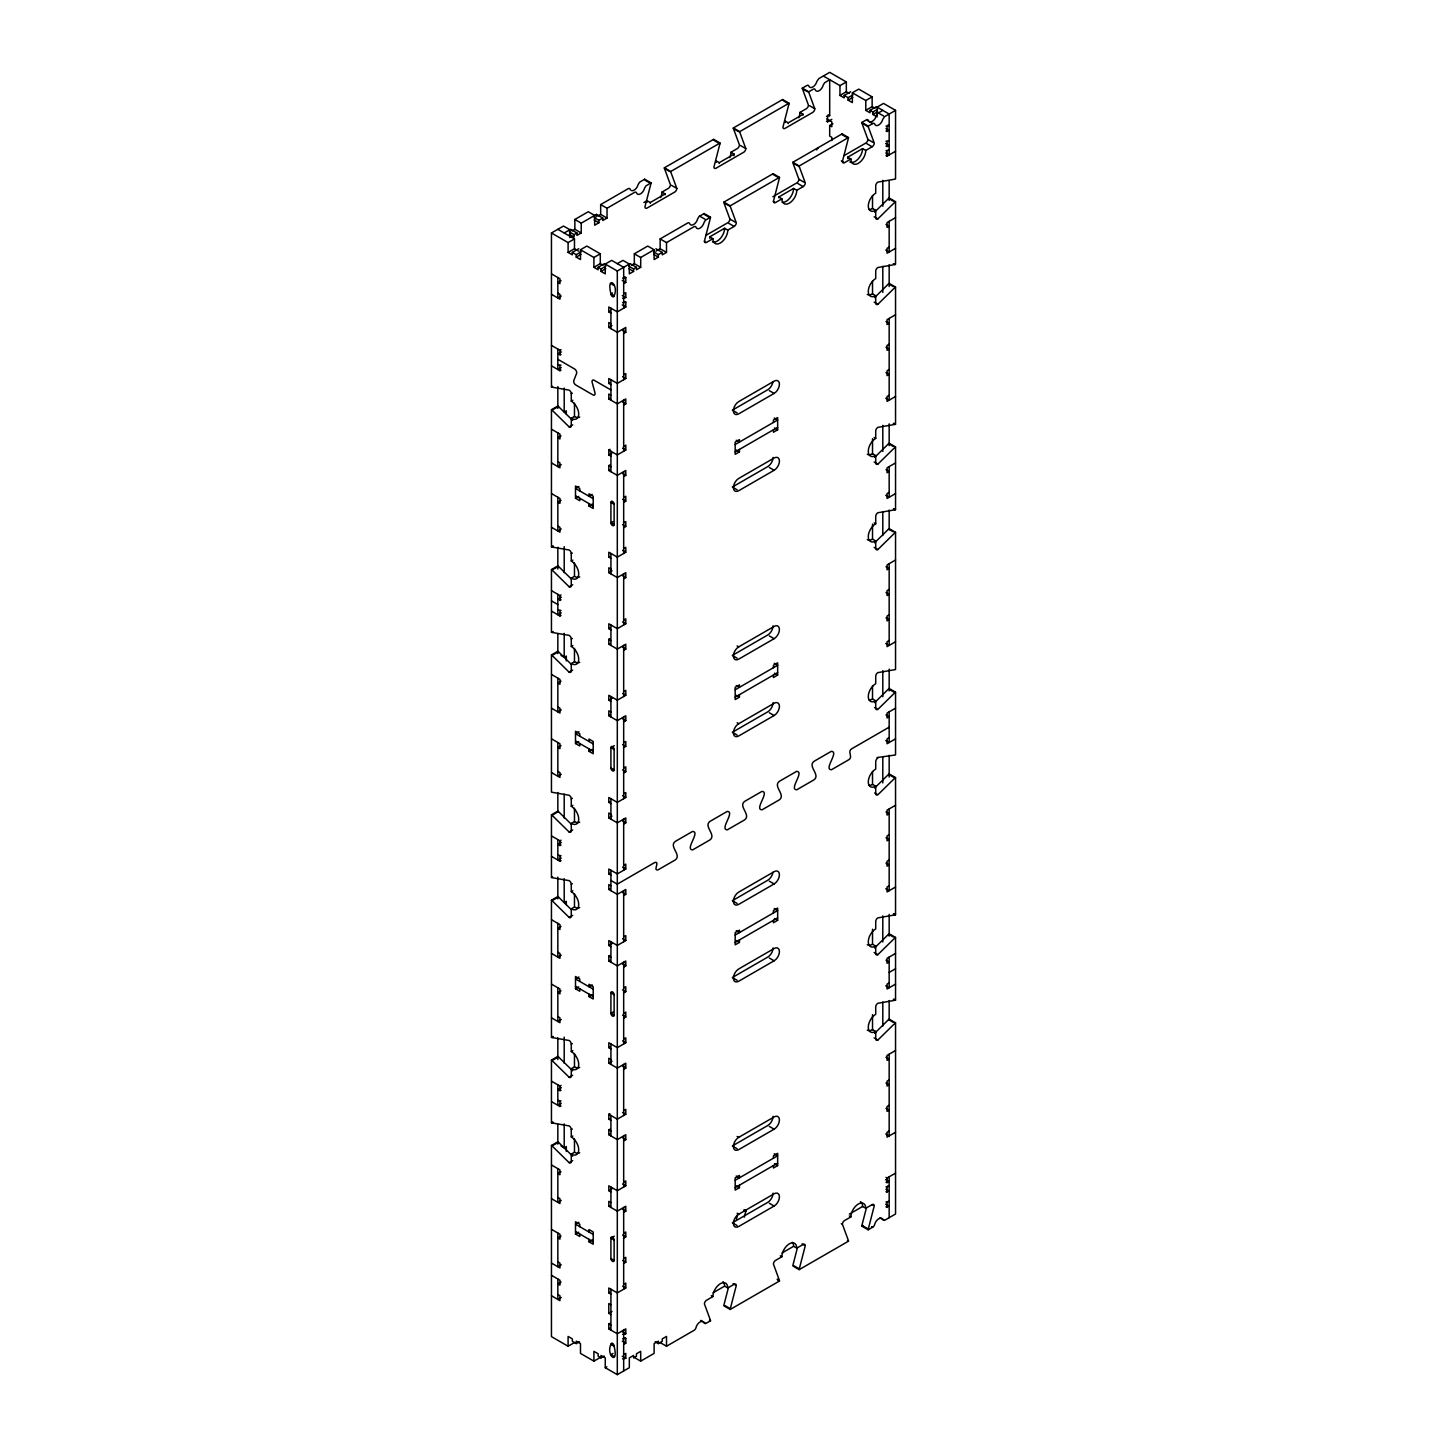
<?xml version="1.0" encoding="UTF-8"?>
<svg xmlns="http://www.w3.org/2000/svg" width="1447" height="1447" viewBox="0 0 1447 1447"><rect width="100%" height="100%" fill="white"/><g stroke="black" fill="none" stroke-linecap="round" stroke-linejoin="round"><path stroke-width="1.5" d="M660.736 197.497A10.509 6.077 -60 0 0 661.948 192.089L668.315 188.417A3.003 1.736 -60 0 0 670.431 184.728L664.462 168.449A3.021 1.736 -60 0 1 664.372 167.798L713.642 139.346L720.009 143.036A3.003 1.736 -60 0 1 719.919 143.778L713.95 166.984A3.003 1.736 -60 0 0 716.066 168.196L743.686 152.261A3.003 1.736 -60 0 0 745.802 148.589L739.815 132.292A3.021 1.736 -60 0 1 739.724 131.641L733.358 127.969L782.628 99.517L789.013 103.207A3.003 1.736 -60 0 1 788.922 103.949L782.936 127.137A3.003 1.736 -60 0 0 785.052 128.367L812.671 112.432A3.003 1.736 -60 0 0 814.788 108.742L808.819 92.463A3.021 1.736 -60 0 1 808.728 91.812L802.343 88.14L806.829 85.554A3.003 1.736 -60 0 1 808.837 86.024A6.005 3.473 -60 0 0 812.834 86.983A6.005 3.473 -60 0 0 816.85 81.412L818.839 78.608L829.692 72.35L846.332 81.954L846.332 91.758L839.965 95.448L839.965 85.626L823.325 76.022M774.471 201.929L773.422 201.314L779.39 178.126A3.003 1.736 -60 0 0 779.481 177.366L773.114 173.694L723.844 202.146L730.21 205.818A3.021 1.736 -60 0 0 730.301 206.469L736.288 222.748A3.003 1.736 -60 0 1 734.154 226.437L727.787 230.109A10.509 6.077 -60 0 1 720.353 242.987A10.509 6.077 -60 0 1 712.919 238.701L706.552 242.373A3.003 1.736 -60 0 1 704.418 241.143L710.405 217.954A3.003 1.736 -60 0 0 710.495 217.195L704.11 213.523L699.028 216.58L697.635 218.895A6.005 3.473 -60 0 1 693.638 224.484A6.005 3.473 -60 0 1 689.622 223.525A3.003 1.736 -60 0 0 687.632 223.037L660.139 238.918L660.139 248.721L666.506 252.411L666.506 242.59L693.999 226.727A3.003 1.736 -60 0 1 696.007 227.197A6.005 3.473 -60 0 0 700.004 228.156A6.005 3.473 -60 0 0 704.002 222.585L705.394 220.251L710.495 217.195M736.433 1219.278L737.934 1213.472M744.301 1217.144L745.802 1211.356A3.003 1.736 -60 0 0 744.463 1209.855M728.42 1287.631L723.916 1305.031A3.021 1.736 -60 0 0 723.844 1305.791L730.21 1309.463L779.481 1281.011A3.003 1.736 -60 0 0 779.39 1280.36L773.422 1264.081A3.003 1.736 -60 0 1 775.538 1260.409L781.905 1256.719A10.509 6.077 -60 0 1 789.338 1243.841A10.509 6.077 -60 0 1 796.772 1248.146L803.157 1244.456A3.003 1.736 -60 0 1 805.274 1245.686L799.287 1268.874A3.021 1.736 -60 0 0 799.196 1269.634L792.829 1265.944A3.021 1.736 -60 0 1 792.92 1265.203L797.406 1247.802M730.21 1309.463A3.021 1.736 -60 0 1 730.301 1308.703L736.288 1285.515A3.003 1.736 -60 0 0 734.154 1284.303L727.787 1287.975L724.603 1286.13A10.509 6.077 -60 0 0 722.939 1281.68M866.391 1207.974L861.906 1225.374A3.021 1.736 -60 0 0 861.815 1226.115L868.2 1229.805L872.668 1227.219A3.003 1.736 -60 0 0 874.675 1224.415A6.005 3.473 -60 0 1 878.691 1218.844A6.005 3.473 -60 0 1 882.688 1219.803L884.696 1220.273L895.548 1214.015L895.548 1022.83L889.163 1019.158A3.003 1.736 -60 0 0 888.567 1019.61L874.585 1033.339M868.2 1229.805A3.021 1.736 -60 0 1 868.29 1229.046L874.259 1205.857A3.003 1.736 -60 0 0 872.143 1204.628L865.776 1208.299L862.593 1206.472A10.509 6.077 -60 0 0 860.404 1201.661M874.585 212.184L888.567 198.456A3.003 1.736 -60 0 1 889.163 198.004L895.548 201.676L895.548 264.295A3.021 1.736 -60 0 1 894.933 264.548L877.841 267.514A3.003 1.736 -60 0 0 875.724 271.186L875.724 278.548A10.509 6.077 -60 0 0 868.29 291.426A10.509 6.077 -60 0 0 875.724 295.713L875.724 303.074A3.003 1.736 -60 0 0 877.841 304.304L894.933 287.519A3.003 1.736 -60 0 1 895.548 287.067L889.163 283.395A3.003 1.736 -60 0 0 888.567 283.847L874.585 297.576M877.135 116.9L877.135 107.096L883.502 103.406L895.548 110.37L895.548 178.903A3.021 1.736 -60 0 1 894.933 179.157L877.841 182.123A3.003 1.736 -60 0 0 875.724 185.795L875.724 193.156A10.509 6.077 -60 0 0 868.29 206.035A10.509 6.077 -60 0 0 875.724 210.321L875.724 217.683A3.003 1.736 -60 0 0 877.841 218.913L894.933 202.128A3.003 1.736 -60 0 1 895.548 201.676M874.585 457.433L888.567 443.704A3.003 1.736 -60 0 1 889.163 443.252L895.548 446.942L895.548 509.561A3.021 1.736 -60 0 1 894.933 509.814L877.841 512.763A3.003 1.736 -60 0 0 875.724 516.452L875.724 523.796A10.509 6.077 -60 0 0 868.29 536.674A10.509 6.077 -60 0 0 875.724 540.979L875.724 548.323A3.003 1.736 -60 0 0 877.841 549.553L894.933 532.785A3.003 1.736 -60 0 1 895.548 532.333L889.163 528.643A3.003 1.736 -60 0 0 888.567 529.096L874.585 542.824M874.133 462.009L877.841 464.161L894.933 447.394A3.003 1.736 -60 0 1 895.548 446.942M874.585 702.681L888.567 688.971A3.021 1.736 -60 0 1 889.163 688.519L895.548 692.191L895.548 754.809A3.021 1.736 -60 0 1 894.933 755.063L877.045 757.559M895.548 692.191A3.021 1.736 -60 0 0 894.933 692.643L877.841 709.41A3.003 1.736 -60 0 1 875.724 708.198L875.724 700.836A10.509 6.077 -60 0 1 868.29 696.55A10.509 6.077 -60 0 1 875.724 683.671L875.724 676.31A3.003 1.736 -60 0 1 877.841 672.638L894.933 669.672A3.021 1.736 -60 0 0 895.548 669.418L895.548 532.333M874.585 788.072L888.567 774.362A3.003 1.736 -60 0 1 889.163 773.91L895.548 777.582L895.548 914.667A3.021 1.736 -60 0 1 894.933 914.92L877.841 917.886A3.003 1.736 -60 0 0 875.724 921.558L875.724 928.92A10.509 6.077 -60 0 0 868.29 941.798A10.509 6.077 -60 0 0 875.724 946.085L875.724 953.446A3.003 1.736 -60 0 0 877.841 954.676L894.933 937.891A3.003 1.736 -60 0 1 895.548 937.439L889.163 933.767A3.003 1.736 -60 0 0 888.567 934.219L874.585 947.948M895.548 777.582A3.003 1.736 -60 0 0 894.933 778.034L877.841 794.801A3.003 1.736 -60 0 1 875.724 793.589L875.724 786.227A10.509 6.077 -60 0 1 868.29 781.941A10.509 6.077 -60 0 1 875.724 769.062L875.724 761.701A3.003 1.736 -60 0 1 877.841 758.029M874.133 1037.915L877.841 1040.067L894.933 1023.282A3.003 1.736 -60 0 1 895.548 1022.83M882.797 110.37L877.696 113.409L876.321 115.742A6.005 3.473 -60 0 1 872.939 120.897A6.005 3.473 -60 0 1 868.905 121.313M572.686 420.444L558.433 406.48A3.003 1.736 60 0 0 557.837 406.01L551.452 409.7A3.003 1.736 60 0 1 552.067 410.152L569.159 426.919A3.003 1.736 60 0 0 571.276 425.707L571.276 418.346A10.509 6.077 60 0 0 578.71 414.041A10.509 6.077 60 0 0 571.276 401.181L571.276 393.819A3.003 1.736 60 0 0 569.159 390.129L552.067 387.181A3.021 1.736 60 0 1 551.452 386.928L551.452 232.985L563.498 226.039L569.865 229.711L569.865 237.561M574.857 219.474L581.224 223.164L581.224 232.967L574.857 229.295L574.857 219.474L588.278 211.732L594.645 215.422L594.645 225.226L598.895 222.766L598.895 220.324L594.12 217.556M631.706 190.66A6.005 3.473 -60 0 0 638.163 184.565L639.556 182.232L644.657 179.193L651.023 182.865L645.923 185.921L644.53 188.237A6.005 3.473 -60 0 1 640.533 193.826A6.005 3.473 -60 0 1 636.535 192.867A3.003 1.736 -60 0 0 634.528 192.397L607.035 208.259L607.035 218.063L600.668 214.391L600.668 204.588L628.161 188.707A3.003 1.736 -60 0 1 630.15 189.195A6.005 3.473 -60 0 0 630.747 190.136M564.203 232.985L570.606 229.295L576.973 232.967L576.973 235.427L581.224 232.967M581.224 223.164L596.417 214.391L602.784 218.063L602.784 220.523L607.035 218.063M664.372 167.798L670.739 171.488L720.009 143.036M739.724 131.641L789.013 103.207M808.728 91.812L813.196 89.226A3.003 1.736 -60 0 1 815.204 89.714A6.005 3.473 -60 0 0 819.219 90.673A6.005 3.473 -60 0 0 823.216 85.084L824.591 82.768L829.692 79.712L829.692 115.67L826.508 116.285M572.017 230.923L574.857 229.295M597.828 216.019L600.668 214.391M569.34 231.864L574.115 234.631L576.973 232.967M598.895 220.324L602.784 218.063M568.092 242.59L574.477 238.918L574.477 248.721L568.092 252.411L568.092 242.59L551.452 232.985M839.965 85.626L846.332 81.954M643.879 202.526L647.08 200.681L650.264 202.526A10.509 6.077 -60 0 0 650.282 203.267M729.722 157.651A10.509 6.077 -60 0 0 730.934 152.261L737.301 148.589A3.003 1.736 -60 0 0 739.435 144.899L733.448 128.62A3.021 1.736 -60 0 1 733.358 127.969M798.708 117.822A10.509 6.077 -60 0 0 799.92 112.432L806.305 108.742A3.003 1.736 -60 0 0 808.421 105.07L802.434 88.792A3.021 1.736 -60 0 1 802.343 88.14M650.264 202.526L665.132 193.934L661.948 192.089M716.193 162.335A10.509 6.077 -60 0 1 716.066 160.852L719.249 162.679L734.117 154.106L730.934 152.261M785.178 122.507A10.509 6.077 -60 0 1 785.052 121.005L788.253 122.85L803.121 114.277L799.92 112.432M568.092 252.411L572.343 254.853L572.343 252.411L578.71 248.721M839.965 95.448L844.216 97.89L844.216 95.448L850.583 91.758M580.482 249.752L586.867 246.062L600.288 253.822L600.288 263.625L593.903 267.315L593.903 257.494L580.482 249.752L580.482 259.556L576.232 257.114L576.232 254.654L581.025 251.887M852.355 92.789L858.722 89.117L872.143 96.859L872.143 106.662L865.776 110.352L865.776 100.53L852.355 92.789L852.355 102.592L848.105 100.15L848.105 97.691L852.88 94.941M576.232 257.114L581.025 254.346M848.105 100.15L852.88 97.383M826.508 121.204L827.575 121.801L831.826 119.359M593.903 257.494L600.288 253.822M865.776 100.53L872.143 96.859M561.02 280.609L557.837 282.454L559.953 283.684L559.953 278.765L551.452 273.863M831.826 140.612L831.826 137.338L829.692 136.108L829.692 125.491L832.875 123.646M593.903 267.315L598.154 269.757L598.154 267.315L604.52 263.625M865.776 110.352L870.027 112.794L870.027 110.352L876.394 106.662M605.805 266.194L601.011 268.961L601.011 271.421L605.262 273.863L605.262 264.059L611.647 260.37L623.675 267.333L623.675 308.193M870.027 110.352L872.885 111.998L877.66 109.249M601.011 271.421L605.805 268.654M872.885 111.998L872.885 114.458L877.66 111.69M561.237 296.02L557.837 297.973L557.837 277.553M617.308 263.643L622.97 260.37L629.336 264.059L629.336 273.863L633.587 271.421L633.587 268.961L628.812 266.194M654.116 249.752L640.695 257.494L640.695 267.315L634.329 263.625L634.329 253.822L647.75 246.062L654.116 249.752L654.116 259.556L658.367 257.114L658.367 254.654L653.592 251.887M804.206 182.304L798.907 179.247L792.92 162.95A3.021 1.736 -60 0 1 792.829 162.299L842.1 133.866L848.485 137.537A3.003 1.736 -60 0 1 848.394 138.297L842.407 161.485A3.003 1.736 -60 0 0 844.523 162.697L850.908 159.025A10.509 6.077 -60 0 0 858.342 163.312A10.509 6.077 -60 0 0 865.776 150.434L872.143 146.762A3.003 1.736 -60 0 0 874.259 143.09L868.29 126.793A3.021 1.736 -60 0 1 868.2 126.16L861.815 122.47L866.301 119.884A3.003 1.736 -60 0 1 868.309 120.372M605.262 264.059L617.308 271.005L629.336 264.059M730.21 205.818L779.481 177.366M792.829 162.299L799.196 165.989L848.485 137.537M868.2 126.16L872.668 123.574A3.003 1.736 -60 0 1 874.675 124.044A6.005 3.473 -60 0 0 878.691 125.003A6.005 3.473 -60 0 0 882.688 119.414L884.696 116.628L895.548 110.37M631.489 265.271L634.329 263.625M655.889 251.181L660.139 248.721M633.587 268.961L636.445 267.315L636.445 269.757L640.695 267.315M658.367 254.654L662.256 252.411L662.256 254.853L666.506 252.411M623.675 283.666L625.791 282.454L625.791 277.553L622.608 278.15M885.98 126.106L889.163 125.491L888.114 124.876M705.702 235.499L727.787 222.748A3.003 1.736 -60 0 0 729.903 219.076L723.916 202.797A3.021 1.736 -60 0 1 723.844 202.146M772.843 196.738L796.772 182.919A3.003 1.736 -60 0 0 798.907 179.247M843.673 155.842L865.776 143.09A3.003 1.736 -60 0 0 867.893 139.4L861.906 123.122A3.021 1.736 -60 0 1 861.815 122.47M885.98 131.008L889.163 130.393L885.98 128.548M612.515 292.981L610.923 293.886A2.261 1.302 60 0 0 612.515 296.653A2.261 1.302 60 0 0 614.125 295.731C619.388 284.788 606.076 273.754 610.923 293.886L614.125 295.731M709.862 238.339A10.509 6.077 -60 0 1 709.735 236.856L724.603 228.264L727.787 230.109M778.757 197.769A10.509 6.077 -60 0 1 778.721 197.027L793.589 188.436L796.772 190.281L803.157 186.591A3.003 1.736 -60 0 0 805.274 182.919L799.287 166.64A3.021 1.736 -60 0 1 799.196 165.989M847.833 158.682A10.509 6.077 -60 0 1 847.725 157.18L862.593 148.607L865.776 150.434M796.772 190.281A10.509 6.077 -60 0 1 789.338 203.159A10.509 6.077 -60 0 1 781.905 198.854L775.538 202.544A3.003 1.736 -60 0 1 773.422 201.314M623.675 293.886L625.791 292.674L625.791 297.576L622.608 298.191M885.98 141.227L889.163 140.612M885.98 146.129L889.163 145.514L885.636 143.47M624.742 301.464L625.791 302.061L625.791 306.981L617.308 311.883L608.807 306.981L608.807 311.883L609.874 311.268M625.791 302.061L622.608 302.676M885.98 150.633L889.163 150.018M885.98 155.534L887.047 156.149L895.548 151.248M551.452 345.399L559.953 350.301L561.02 349.686M561.364 351.947L557.837 353.99L561.02 354.587M610.923 323.73L608.807 322.5L608.807 327.42L611.991 325.575M557.837 364.608L561.02 365.223M561.237 367.556L557.837 369.51L557.837 349.071M623.675 333.552L625.791 332.322L625.791 327.42L617.308 332.322L608.807 327.42M551.452 365.838L559.953 370.739L561.02 370.125M551.452 386.928L552.519 386.313M571.276 393.819L572.343 393.204M553.134 409.537L558.433 406.48M571.276 401.181L572.867 400.258M895.548 217.665L887.047 222.567L887.047 227.468L889.163 226.238L885.98 224.412M623.675 374.827L625.791 373.597L625.791 378.499L617.308 383.419L608.807 378.499L608.807 383.419L609.874 382.804M571.276 418.346L574.477 416.501A10.509 6.077 60 0 0 577.878 417.514M610.923 395.266L608.807 394.036L608.807 398.938L609.874 398.323M569.159 426.919L572.705 424.875M561.02 435.945L557.837 437.772L559.953 439.002L559.953 434.1L551.452 429.198M889.163 247.093L887.047 248.323L887.047 253.225L895.548 248.323M623.675 405.07L625.791 403.858L625.791 398.938L617.308 403.858L608.807 398.938M561.237 464.632L557.837 466.603L557.837 432.87M610.923 456.167L608.807 454.937L608.807 450.035L610.073 449.312M608.807 454.937L611.991 453.11M623.675 446.363L625.791 445.133L625.791 450.035L617.308 454.937L608.807 450.035M623.675 476.606L625.791 475.376L625.791 470.474L617.308 475.376L608.807 470.474L608.807 465.572L609.874 464.957M578.927 486.499L575.526 488.471L593.234 498.69M608.807 470.474L609.874 469.859M561.02 500.318L557.837 502.163L559.953 503.375L559.953 498.473L551.452 493.572M579.759 490.913L579.759 488.453L575.508 485.993L575.508 498.256L578.71 496.43M895.548 314.741L887.047 319.642L887.047 324.544L889.163 323.332L885.98 321.487M592.149 494.386L588.965 496.212L588.965 493.771L593.216 496.212L593.216 508.476L588.965 506.034L588.965 503.574M774.127 393.421L738.73 413.86A7.506 4.341 -60 0 1 733.412 410.803A7.506 4.341 -60 0 1 738.73 401.597L774.127 381.158A7.506 4.341 -60 0 1 779.427 384.233A7.506 4.341 -60 0 1 774.127 393.421L769.334 390.672M588.965 506.034L592.149 504.189M561.237 529.005L557.837 530.977L557.837 497.243M623.675 497.461L625.791 496.231L625.791 501.132L623.675 502.362M889.163 344.169L887.047 345.399L887.047 350.301L889.163 349.071L885.98 347.244M551.452 409.7L551.452 546.785L553.043 545.881M551.452 546.785A3.003 1.736 60 0 0 552.067 547.038L553.134 546.423M735.185 444.518L777.654 419.992L774.254 418.038M613.058 521.571L610.923 522.801A2.261 1.302 60 0 0 612.515 525.55A2.261 1.302 60 0 0 614.125 524.646L614.125 504.207A2.261 1.302 60 0 0 612.515 501.44A2.261 1.302 60 0 0 610.923 502.362L610.923 522.801L614.125 524.646M735.185 451.88L777.654 427.353M739.435 449.42L739.435 451.88L735.185 454.34L735.185 442.077L739.435 439.617L739.435 442.077L736.252 440.232M773.422 422.452L773.422 419.992L777.654 417.55L777.654 429.813L773.422 432.255L773.422 429.813M623.675 522.801L625.791 521.571L625.791 526.473L623.675 527.703M889.163 369.51L887.047 370.739L887.047 375.641L889.163 374.429L885.98 372.584M571.258 578.909L558.433 566.338A3.021 1.736 60 0 0 557.837 565.886L551.452 569.557A3.021 1.736 60 0 1 552.067 570.009L569.159 586.795A3.003 1.736 60 0 0 571.276 585.565L571.276 578.203A10.509 6.077 60 0 0 578.71 573.916A10.509 6.077 60 0 0 571.276 561.038L571.276 553.676L572.343 553.061M553.134 569.394L558.433 566.338M571.276 561.038L572.867 560.116M571.276 578.203L574.477 576.358A10.509 6.077 60 0 0 579.722 576.883M623.675 548.558L625.791 547.328L625.791 552.229L617.308 557.131L608.807 552.229L608.807 557.131L609.874 556.516M889.163 395.266L887.047 396.496L887.047 401.398L895.548 396.496M569.159 586.795L572.705 584.751M774.127 470.275L738.73 490.714A7.506 4.341 -60 0 1 733.412 487.639A7.506 4.341 -60 0 1 738.73 478.451L774.127 458.012A7.506 4.341 -60 0 1 779.427 461.068A7.506 4.341 -60 0 1 774.127 470.275L769.334 467.508M551.452 590.647L559.953 595.549L561.02 594.952M561.364 597.195L557.837 599.239L561.02 599.854M610.923 568.997L608.807 567.767L608.807 572.668L611.991 570.823M557.837 609.856L561.02 610.471M561.237 612.805L557.837 614.776L557.837 594.337M623.675 578.8L625.791 577.57L625.791 572.668L617.308 577.57L608.807 572.668M551.452 611.086L559.953 615.988L561.02 615.391M551.452 569.557L551.452 632.176L552.519 631.579M551.452 632.176A3.003 1.736 60 0 0 552.067 632.429L553.134 631.814M571.258 664.3L558.433 651.729A3.021 1.736 60 0 0 557.837 651.277L551.452 654.948A3.021 1.736 60 0 1 552.067 655.401L569.159 672.186A3.003 1.736 60 0 0 571.276 670.956L571.276 663.594A10.509 6.077 60 0 0 578.71 659.307A10.509 6.077 60 0 0 571.276 646.429L571.276 639.068L572.343 638.453M553.134 654.786L558.433 651.729M571.276 646.429L572.867 645.507M623.675 620.076L625.791 618.864L625.791 623.766L617.308 628.667L608.807 623.766L608.807 628.667L609.874 628.052M895.548 462.913L887.047 467.815L887.047 472.735L889.163 471.505L885.98 469.66M561.02 655.437L564.203 657.282L566.32 656.052L566.32 660.953M623.675 650.336L625.791 649.106L625.791 644.204L617.308 649.106L608.807 644.204L608.807 639.303L609.874 638.688M571.276 663.594L574.477 661.749A10.509 6.077 60 0 0 579.722 662.274M608.807 644.204L609.874 643.589M569.159 672.186L572.705 670.142M561.02 681.193L557.837 683.038L559.953 684.25L559.953 679.348L551.452 674.447M889.163 492.342L887.047 493.572L887.047 498.473L895.548 493.572M561.237 709.88L557.837 711.852L557.837 678.118M623.675 691.612L625.791 690.382L625.791 695.302L617.308 700.203L608.807 695.302L608.807 700.203L611.991 698.358M578.927 731.748L575.526 733.719L593.234 743.939M610.923 712.051L608.807 710.821L608.807 715.74L609.874 715.125M561.02 745.567L557.837 747.412L559.953 748.642L559.953 743.74L551.452 738.82M738.73 646.863L774.127 626.424A7.506 4.341 -60 0 1 779.427 629.481A7.506 4.341 -60 0 1 774.127 638.688L738.73 659.127A7.506 4.341 -60 0 1 733.412 656.052A7.506 4.341 -60 0 1 738.73 646.863L737.12 645.941M579.759 736.161L579.759 733.701L575.508 731.26L575.508 743.523L578.71 741.678M895.548 559.989L887.047 564.909L887.047 569.811L889.163 568.581L885.98 566.736M623.675 721.872L625.791 720.642L625.791 715.74L617.308 720.642L608.807 715.74M588.965 748.841L588.965 751.282L592.149 749.437M561.237 774.272L557.837 776.225L557.837 742.51M614.324 745.657L610.923 747.611L610.923 768.05A2.261 1.302 60 0 0 612.515 770.817A2.261 1.302 60 0 0 614.125 769.894L614.125 749.456A2.261 1.302 60 0 0 612.515 746.688A2.261 1.302 60 0 0 610.923 747.611L614.125 749.456M623.675 742.709L625.791 741.479L625.791 746.381L623.675 747.611M889.163 589.435L887.047 590.647L887.047 595.567L889.163 594.337L885.98 592.492M735.185 689.785L777.654 665.258L774.254 663.287M735.185 697.128L777.654 672.602M739.435 694.687L739.435 697.128L735.185 699.588L735.185 687.325L739.435 684.865L739.435 687.325L736.252 685.48M773.422 667.7L773.422 665.258L777.654 662.798L777.654 675.062L773.422 677.522L773.422 675.062M623.675 768.05L625.791 766.82L625.791 771.739L623.675 772.951M889.163 614.776L887.047 616.006L887.047 620.908L889.163 619.678L885.98 617.833M571.258 824.175L558.433 811.586A3.021 1.736 60 0 0 557.837 811.134L551.452 814.806A3.021 1.736 60 0 1 552.067 815.276L569.159 832.043A3.003 1.736 60 0 0 571.276 830.813L571.276 823.452A10.509 6.077 60 0 0 578.71 819.165A10.509 6.077 60 0 0 571.276 806.286L571.276 798.943L572.343 798.328M553.134 814.661L558.433 811.586M571.276 806.286L572.867 805.364M738.73 723.699L774.127 703.26A7.506 4.341 -60 0 1 779.427 706.335A7.506 4.341 -60 0 1 774.127 715.523L738.73 735.962A7.506 4.341 -60 0 1 733.412 732.905A7.506 4.341 -60 0 1 738.73 723.699L737.12 722.777M571.276 823.452L574.477 821.625A10.509 6.077 60 0 0 579.722 822.149M623.675 793.806L625.791 792.576L625.791 797.478L617.308 802.398L608.807 797.478L608.807 802.398L609.874 801.783M889.163 640.515L887.047 641.745L887.047 646.646L895.548 641.745M569.159 832.043L572.705 829.999M551.452 835.914L559.953 840.816L561.02 840.201M561.364 842.443L557.837 844.487L561.02 845.102M610.923 814.245L608.807 813.015L608.807 817.917L611.991 816.09M557.837 855.123L561.02 855.738M561.237 858.071L557.837 860.024L557.837 839.586M623.675 824.048L625.791 822.818L625.791 817.917L617.308 822.818L608.807 817.917M551.452 856.353L559.953 861.254L561.02 860.639M551.452 814.806L551.452 877.443L552.519 876.828M571.258 909.566L558.433 896.977A3.021 1.736 60 0 0 557.837 896.525L551.452 900.215A3.021 1.736 60 0 1 552.067 900.667L569.159 917.434A3.003 1.736 60 0 0 571.276 916.204L571.276 908.843A10.509 6.077 60 0 0 578.71 904.556A10.509 6.077 60 0 0 571.276 891.678L571.276 884.334L572.343 883.719M553.134 900.052L558.433 896.977M571.276 891.678L572.867 890.755M895.548 708.18L887.047 713.082L887.047 717.983L889.163 716.753L885.98 714.908M623.675 865.342L625.791 864.112L625.791 869.014L617.308 873.916L608.807 869.014L608.807 873.916L609.874 873.301M571.276 908.843L574.477 907.016A10.509 6.077 60 0 0 577.878 908.029M889.163 727.172L851.777 748.768C846.839 751.409 853.567 757.197 848.629 759.82L831.464 769.732C823.162 769.732 839.604 751.373 831.283 751.355L814.118 761.267C807.119 766.223 820.937 774.887 813.938 779.861L796.772 789.773C788.47 789.755 804.912 771.396 796.592 771.378L779.427 781.29C772.427 786.264 786.246 794.928 779.246 799.884L762.081 809.795C753.778 809.777 770.22 791.419 761.9 791.419L744.735 801.331C737.735 806.286 751.554 814.95 744.554 819.906L727.389 829.818C719.087 829.818 735.528 811.46 727.208 811.441L710.043 821.353C703.043 826.309 716.862 834.973 709.88 839.947L692.697 849.859C684.395 849.841 700.836 831.482 692.534 831.464L675.351 841.376C668.351 846.35 682.17 854.996 675.188 859.97L658.005 869.882C652.633 871.221 660.248 861.128 654.876 862.448L617.308 884.135L610.923 880.463M610.923 885.781L608.807 884.551L608.807 889.453L609.874 888.838M569.159 917.434L572.705 915.39M561.02 926.442L557.837 928.287L559.953 929.517L559.953 924.615L551.452 919.695M889.163 737.608L887.047 738.838L887.047 743.74L895.548 738.838M623.675 895.584L625.791 894.355L625.791 889.453L617.308 894.355L608.807 889.453M561.237 955.147L557.837 957.1L557.837 923.385M623.675 936.878L625.791 935.648L625.791 940.55L617.308 945.452L608.807 940.55L608.807 945.452L611.991 943.607M623.675 967.121L625.791 965.891L625.791 960.989L617.308 965.891L608.807 960.989L608.807 956.087L609.874 955.472M578.927 977.014L575.526 978.968L593.234 989.187M608.807 960.989L609.874 960.374M561.02 990.833L557.837 992.66L559.953 993.89L559.953 988.988L551.452 984.087M579.759 981.41L579.759 978.968L575.508 976.508L575.508 988.771L578.71 986.926M895.548 805.255L887.047 810.157L887.047 815.059L889.163 813.829L885.98 812.002M592.149 984.882L588.965 986.727L588.965 984.286L593.216 986.727L593.216 998.991L588.965 996.549L588.965 994.089M774.127 883.936L738.73 904.375A7.506 4.341 -60 0 1 733.412 901.318A7.506 4.341 -60 0 1 738.73 892.112L774.127 871.673A7.506 4.341 -60 0 1 779.427 874.748A7.506 4.341 -60 0 1 774.127 883.936L769.334 881.187M588.965 996.549L592.149 994.704M561.237 1019.52L557.837 1021.492L557.837 987.758M623.675 987.957L625.791 986.745L625.791 991.647L623.675 992.877M889.163 834.684L887.047 835.914L887.047 840.816L889.163 839.586L885.98 837.741M551.452 900.215L551.452 1037.3L553.043 1036.378M551.452 1037.3A3.003 1.736 60 0 0 552.067 1037.553L553.134 1036.938M735.185 935.033L777.654 910.507L774.254 908.553M613.058 1012.086L610.923 1013.316A2.261 1.302 60 0 0 612.515 1016.065A2.261 1.302 60 0 0 614.125 1015.143L614.125 994.704A2.261 1.302 60 0 0 612.515 991.955A2.261 1.302 60 0 0 610.923 992.877L610.923 1013.316L614.125 1015.143M735.185 942.395L777.654 917.868M739.435 939.935L739.435 942.395L735.185 944.837L735.185 932.573L739.435 930.132L739.435 932.573L736.252 930.747M773.422 912.967L773.422 910.507L777.654 908.047L777.654 920.31L773.422 922.77L773.422 920.31M623.675 1013.316L625.791 1012.086L625.791 1016.988L623.675 1018.218M889.163 860.024L887.047 861.254L887.047 866.156L889.163 864.926L885.98 863.099M572.686 1070.816L558.433 1056.853A3.021 1.736 60 0 0 557.837 1056.382L551.452 1060.072A3.021 1.736 60 0 1 552.067 1060.524L569.159 1077.292A3.003 1.736 60 0 0 571.276 1076.08L571.276 1068.718A10.509 6.077 60 0 0 578.71 1064.413A10.509 6.077 60 0 0 571.276 1051.553L571.276 1044.191L572.343 1043.576M553.134 1059.909L558.433 1056.853M571.276 1051.553L572.867 1050.631M571.276 1068.718L574.477 1066.873A10.509 6.077 60 0 0 579.722 1067.398M623.675 1039.055L625.791 1037.825L625.791 1042.744L617.308 1047.646L608.807 1042.744L608.807 1047.646L609.874 1047.031M889.163 885.781L887.047 887.011L887.047 891.913L895.548 887.011M569.159 1077.292L572.705 1075.248M774.127 960.79L738.73 981.229A7.506 4.341 -60 0 1 733.412 978.154A7.506 4.341 -60 0 1 738.73 968.965L774.127 948.527A7.506 4.341 -60 0 1 779.427 951.583A7.506 4.341 -60 0 1 774.127 960.79L769.334 958.023M551.452 1081.162L559.953 1086.064L561.02 1085.449M561.364 1087.71L557.837 1089.754L561.02 1090.351M610.923 1059.493L608.807 1058.263L608.807 1063.183L611.991 1061.338M557.837 1100.371L561.02 1100.986M561.237 1103.319L557.837 1105.273L557.837 1084.834M623.675 1069.315L625.791 1068.085L625.791 1063.183L617.308 1068.085L608.807 1063.183M551.452 1101.601L559.953 1106.503L561.02 1105.888M551.452 1060.072L551.452 1122.691L552.519 1122.076M551.452 1122.691A3.003 1.736 60 0 0 552.067 1122.944L553.134 1122.329M572.686 1156.207L558.433 1142.244A3.021 1.736 60 0 0 557.837 1141.773L551.452 1145.463A3.021 1.736 60 0 1 552.067 1145.915L569.159 1162.683A3.003 1.736 60 0 0 571.276 1161.471L571.276 1154.109A10.509 6.077 60 0 0 578.71 1149.822A10.509 6.077 60 0 0 571.276 1136.944L571.276 1129.582L572.343 1128.967M553.134 1145.301L558.433 1142.244M610.923 1120.394L608.807 1119.182L608.807 1114.262L609.874 1113.665M571.276 1136.944L572.867 1136.022M895.548 953.428L887.047 958.33L887.047 963.232L889.163 962.02L885.98 960.175M608.807 1119.182L609.874 1118.567M623.675 1110.591L625.791 1109.361L625.791 1114.262L617.308 1119.182L608.807 1114.262M561.02 1145.952L564.203 1147.797L566.32 1146.567L566.32 1151.468M623.675 1140.833L625.791 1139.621L625.791 1134.701L617.308 1139.621L608.807 1134.701L608.807 1129.8L609.874 1129.185M571.276 1154.109L574.477 1152.264A10.509 6.077 60 0 0 579.722 1152.789M889.163 972.438L895.548 968.748M608.807 1134.701L609.874 1134.104M569.159 1162.683L572.705 1160.639M561.02 1171.708L557.837 1173.535L559.953 1174.765L559.953 1169.863L551.452 1164.962M889.163 982.857L887.047 984.087L887.047 988.988L895.548 984.087M561.237 1200.395L557.837 1202.367L557.837 1168.633M623.675 1182.127L625.791 1180.897L625.791 1185.798L617.308 1190.7L608.807 1185.798L608.807 1190.7L611.991 1188.873M578.927 1222.263L575.526 1224.234L593.234 1234.454M610.923 1202.566L608.807 1201.336L608.807 1206.237L609.874 1205.622M561.02 1236.082L557.837 1237.927L559.953 1239.138L559.953 1234.237L551.452 1229.335M738.73 1137.36L774.127 1116.921A7.506 4.341 -60 0 1 779.427 1119.996A7.506 4.341 -60 0 1 774.127 1129.185L738.73 1149.623A7.506 4.341 -60 0 1 733.412 1146.567A7.506 4.341 -60 0 1 738.73 1137.36L737.12 1136.456M579.759 1226.676L579.759 1224.216L575.508 1221.774L575.508 1234.02L578.71 1232.193M895.548 1050.504L887.047 1055.406L887.047 1060.325L889.163 1059.095L885.98 1057.251M623.675 1212.369L625.791 1211.139L625.791 1206.237L617.308 1211.139L608.807 1206.237M588.965 1239.337L588.965 1241.797L592.149 1239.952M561.237 1264.768L557.837 1266.74L557.837 1233.025M614.324 1236.154L610.923 1238.126L610.923 1258.564A2.261 1.302 60 0 0 612.515 1261.314A2.261 1.302 60 0 0 614.125 1260.409L614.125 1239.97A2.261 1.302 60 0 0 612.515 1237.203A2.261 1.302 60 0 0 610.923 1238.126L614.125 1239.97M623.675 1233.224L625.791 1231.994L625.791 1236.896L623.675 1238.126M889.163 1079.932L887.047 1081.162L887.047 1086.064L889.163 1084.834L885.98 1083.007M735.185 1180.282L777.654 1155.755L774.254 1153.802M561.02 1282.06L557.837 1283.905L559.953 1285.135L559.953 1280.233L551.452 1275.313M735.185 1187.643L777.654 1163.117M739.435 1185.183L739.435 1187.643L735.185 1190.103L735.185 1177.84L739.435 1175.38L739.435 1177.84L736.252 1175.995M773.422 1158.215L773.422 1155.755L777.654 1153.313L777.654 1165.577L773.422 1168.018L773.422 1165.577M623.675 1258.564L625.791 1257.334L625.791 1262.236L623.675 1263.466M889.163 1105.273L887.047 1106.503L887.047 1111.405L889.163 1110.193L885.98 1108.348M561.237 1297.471L557.837 1299.442L557.837 1279.003M738.73 1214.214L774.127 1193.775A7.506 4.341 -60 0 1 779.427 1196.85A7.506 4.341 -60 0 1 774.127 1206.038L738.73 1226.477A7.506 4.341 -60 0 1 733.412 1223.402A7.506 4.341 -60 0 1 738.73 1214.214L737.12 1213.291M623.675 1284.321L625.791 1283.091L625.791 1287.993L617.308 1292.894L608.807 1287.993L608.807 1292.894L609.874 1292.28M889.163 1131.029L887.047 1132.259L887.047 1137.161L895.548 1132.259M610.923 1304.76L608.807 1303.53L608.807 1313.333L611.991 1311.488M551.452 1145.463L551.452 1336.63L568.092 1346.235L574.477 1342.563M622.608 1334.387L625.791 1333.772L625.791 1328.871L617.308 1333.772L608.807 1328.871L608.807 1323.969L609.874 1323.354M568.092 1346.235L568.092 1336.431L572.343 1338.891L572.343 1341.333L576.232 1343.594L579.433 1341.749M608.807 1328.871L609.874 1328.256M885.98 1177.424L887.047 1178.039L895.548 1173.137M885.98 1182.326L889.163 1181.711L885.636 1179.667M612.515 1343.485L610.923 1344.408C605.66 1355.351 618.972 1366.366 614.125 1346.235A2.261 1.302 60 0 0 612.515 1343.485A2.261 1.302 60 0 0 610.923 1344.408L614.125 1346.235M623.675 1344.408L625.791 1343.178L625.791 1338.276L622.608 1338.891M885.98 1186.829L889.163 1186.214L888.114 1185.599M576.232 1343.594L576.232 1341.134L580.482 1343.576L580.482 1353.397L593.903 1361.139L600.288 1357.467M713.027 1292.804L724.603 1286.13M782.031 1252.975L793.589 1246.301L796.772 1248.146M849.371 1214.105L862.593 1206.472M885.98 1191.731L889.163 1191.116L885.98 1189.289M593.903 1361.139L593.903 1351.335L598.154 1353.777L598.154 1356.237L601.011 1357.883L604.213 1356.056M613.058 1353.397L610.923 1354.627L614.125 1356.454M727.787 1287.975A10.509 6.077 -60 0 0 720.353 1283.688A10.509 6.077 -60 0 0 712.919 1296.566L706.552 1300.238A3.003 1.736 -60 0 0 704.418 1303.91L710.405 1320.207A3.003 1.736 -60 0 1 710.495 1320.84L705.394 1323.679L704.002 1322.956A6.005 3.473 -60 0 0 700.004 1321.997A6.005 3.473 -60 0 0 696.007 1327.586A3.003 1.736 -60 0 1 693.999 1330.372L666.506 1346.235L660.139 1342.563M865.776 1208.299A10.509 6.077 -60 0 0 858.342 1204.013A10.509 6.077 -60 0 0 850.908 1216.891L844.523 1220.563A3.003 1.736 -60 0 0 842.407 1224.252L848.394 1240.531A3.003 1.736 -60 0 1 848.485 1241.182L799.196 1269.634M623.675 1354.627L625.791 1353.397L625.791 1358.299L622.608 1358.914M885.98 1201.951L889.163 1201.336M601.011 1357.883L601.011 1355.441L605.262 1357.883L605.262 1367.704L606.854 1366.782M885.98 1206.852L889.163 1206.237L885.636 1204.193M655.184 1341.749L658.367 1343.594L662.256 1341.333L662.256 1338.891L666.506 1336.431L666.506 1346.235M861.815 1226.115L862.937 1225.464M605.262 1367.704L617.308 1374.65L629.336 1367.704L629.336 1357.883L633.587 1355.441L633.587 1357.883L636.445 1356.237L636.445 1353.777L640.695 1351.335L640.695 1361.139L634.329 1357.467M640.695 1361.139L654.116 1353.397L654.116 1343.576L658.367 1341.134L658.367 1343.594M895.548 287.067L895.548 424.17A3.021 1.736 -60 0 1 894.933 424.423L877.841 427.371A3.003 1.736 -60 0 0 875.724 431.061L875.724 438.405A10.509 6.077 -60 0 0 868.29 451.283A10.509 6.077 -60 0 0 875.724 455.588L875.724 462.931A3.003 1.736 -60 0 0 877.841 464.161M895.548 937.439L895.548 1000.076A3.021 1.736 -60 0 1 894.933 1000.311L877.841 1003.277A3.003 1.736 -60 0 0 875.724 1006.949L875.724 1014.311A10.509 6.077 -60 0 0 868.29 1027.189A10.509 6.077 -60 0 0 875.724 1031.476L875.724 1038.837A3.003 1.736 -60 0 0 877.841 1040.067M552.067 547.038L569.159 550.005A3.003 1.736 60 0 1 571.276 553.676M552.067 632.429L569.159 635.396A3.003 1.736 60 0 1 571.276 639.068M552.067 1037.553L569.159 1040.502A3.003 1.736 60 0 1 571.276 1044.191M552.067 1122.944L569.159 1125.911A3.003 1.736 60 0 1 571.276 1129.582M877.135 107.096L889.163 114.042L889.163 154.919L885.763 152.948M846.332 91.758L849.172 93.404M872.143 106.662L874.983 108.308M878.311 112.956L883.629 116.013M844.216 95.448L848.105 97.691M872.885 114.458L875.724 116.086M867.368 120.499L872.668 123.574M802.434 88.792L807.752 91.848M862.973 123.737L868.29 126.793M828.1 114.765L829.692 115.67M809.488 105.685L814.788 108.742M867.893 139.4L873.21 142.475M826.725 118.871L831.826 121.801L831.826 126.721L829.692 125.491M866.825 143.705L872.143 146.762M783.605 100.892L788.922 103.949M847.327 137.682L842.009 134.607A3.003 1.736 -60 0 0 842.1 133.866M847.725 157.18L850.908 159.025M841.34 160.87L843.474 162.1M888.567 198.456L893.342 201.205M869.122 209.489A10.509 6.077 -60 0 0 872.523 208.477L875.724 210.321M733.448 128.62L738.766 131.695M793.987 163.565L799.287 166.64M874.133 216.761L877.841 218.913M740.484 145.514L745.802 148.589M797.84 183.534L803.157 186.591M714.619 140.721L719.919 143.778M778.341 177.511L773.024 174.436A3.003 1.736 -60 0 0 773.114 173.694M885.763 250.042L889.163 251.995L889.163 221.337M778.721 197.027L781.905 198.854M893.342 263.625L894.933 264.548M888.567 283.847L893.342 286.596M664.462 168.449L669.762 171.524M724.983 203.394L730.301 206.469M867.278 294.392A10.509 6.077 -60 0 0 872.523 293.886L875.724 295.713M671.498 185.343L676.816 188.417A3.003 1.736 -60 0 1 674.682 192.089L647.08 208.042A3.003 1.736 -60 0 1 644.946 206.812L650.933 183.624A3.003 1.736 -60 0 0 651.023 182.865M729.903 219.076L735.221 222.133M874.133 302.152L877.841 304.304M728.854 223.363L734.154 226.437M645.615 180.549L649.866 183.009M709.337 217.339L704.038 214.283A3.003 1.736 -60 0 0 704.11 213.523M699.643 216.109L704.942 219.166M709.735 236.856L712.919 238.701M704.418 241.143L705.485 241.758M600.668 204.588L607.035 208.259M660.139 238.918L666.506 242.59M655.889 248.721L662.256 252.411M594.12 220.016L598.895 222.766M653.592 254.346L658.367 257.114M885.763 398.214L889.163 400.168L889.163 318.43M634.329 253.822L640.695 257.494M630.078 263.625L636.445 267.315M569.34 234.324L574.115 237.073L574.115 234.631M628.812 268.654L633.587 271.421M557.837 229.313L574.477 238.918M893.957 423.248L895.548 424.17M893.342 423.501L894.933 424.423M624.742 276.938L625.791 277.553M574.477 248.721L578.71 251.181M600.288 263.625L603.11 265.271M622.264 280.411L625.791 282.454M572.343 252.411L576.232 254.654M598.154 267.315L601.011 268.961M610.923 283.666L614.125 285.511M888.567 443.704L893.342 446.472M874.133 437.5L875.724 438.405M622.264 295.532L625.791 297.576M622.264 304.937L625.791 306.981M867.278 454.268A10.509 6.077 -60 0 0 872.523 453.743L875.724 455.588M608.807 311.883L610.923 313.113M557.837 293.072L559.953 294.302L559.953 299.203L551.452 294.302M622.608 330.477L625.791 332.322M774.471 427.968L777.654 429.813M885.763 495.29L889.163 497.262L889.163 466.603M737.12 412.938L732.345 410.188L767.742 389.749A7.506 4.341 -60 0 0 772.951 381.791M893.957 508.639L895.548 509.561M893.342 508.892L894.933 509.814M888.567 529.096L893.342 531.863M622.608 376.672L625.791 378.499M874.133 522.892L875.724 523.796M736.252 450.035L739.435 451.88M608.807 383.419L610.923 384.631M867.278 539.659A10.509 6.077 -60 0 0 872.523 539.134L875.724 540.979M557.837 359.29L574.604 368.985A3.003 1.736 60 0 1 576.593 373.435L573.754 380.67A3.003 1.736 60 0 0 575.797 384.992L592.963 394.904A3.003 1.736 60 0 0 595.006 392.933L592.167 382.424A3.003 1.736 60 0 1 594.156 380.272L610.923 389.948M622.608 402.013L625.791 403.858M874.133 547.4L877.841 549.553M737.12 489.791L732.345 487.042L767.742 466.603A7.506 4.341 -60 0 0 773.06 457.397M622.608 448.208L625.791 450.035M608.807 465.572L610.923 466.802M622.608 473.549L625.791 475.376M885.763 643.463L889.163 645.434L889.163 563.679M557.837 461.683L559.953 462.913L559.953 467.815L551.452 462.913M622.608 499.287L625.791 501.132M610.923 502.362L614.125 504.207M575.526 495.815L593.234 506.034M622.608 524.646L625.791 526.473M575.508 498.256L579.759 500.716L579.759 498.256M890.158 689.875L894.933 692.643M622.608 550.385L625.791 552.229M769.334 635.92L774.127 638.688M869.122 700.004A10.509 6.077 -60 0 0 872.523 698.991L875.724 700.836M874.657 707.583L877.045 708.958M557.837 526.075L559.953 527.287L559.953 532.207L551.452 527.287M608.807 557.131L610.923 558.361M622.608 575.725L625.791 577.57M774.471 673.217L777.654 675.062M885.763 740.538L889.163 742.51L889.163 711.852M737.12 658.204L732.345 655.437L767.742 634.998A7.506 4.341 -60 0 0 773.06 625.809M890.158 775.266L894.933 778.034M622.608 621.921L625.791 623.766M769.334 712.774L774.127 715.523M736.252 695.302L739.435 697.128M608.807 628.667L610.923 629.897M869.122 785.395A10.509 6.077 -60 0 0 872.523 784.383L875.724 786.227M551.452 600.867L557.837 604.557M608.807 639.303L610.923 640.515M622.608 647.261L625.791 649.106M874.657 792.974L877.045 794.349M737.12 735.04L732.345 732.291L767.742 711.852A7.506 4.341 -60 0 0 773.06 702.645M622.608 693.457L625.791 695.302M608.807 700.203L610.923 701.433M622.608 718.797L625.791 720.642M885.763 888.729L889.163 890.683L889.163 808.927M557.837 706.95L559.953 708.162L559.953 713.082L551.452 708.162M622.608 744.554L625.791 746.381M893.957 913.762L895.548 914.667M893.342 913.998L894.933 914.92M575.526 741.081L593.234 751.3M622.608 769.894L625.791 771.739M575.508 743.523L579.759 745.965L579.759 743.523M588.965 751.282L593.216 753.742L593.216 741.479L588.965 739.019L588.965 741.479M610.923 768.05L614.125 769.894M888.567 934.219L893.342 936.969M622.608 795.651L625.791 797.478M867.278 944.764A10.509 6.077 -60 0 0 872.523 944.258L875.724 946.085M874.133 952.524L877.841 954.676M557.837 771.323L559.953 772.553L559.953 777.455L551.452 772.553M608.807 802.398L610.923 803.61M622.608 820.992L625.791 822.818M774.471 918.483L777.654 920.31M885.763 985.805L889.163 987.758L889.163 957.1M737.12 903.453L732.345 900.703L767.742 880.264A7.506 4.341 -60 0 0 772.951 872.306M893.957 999.154L895.548 1000.076M893.342 999.389L894.933 1000.311M888.567 1019.61L893.342 1022.378M622.608 867.169L625.791 869.014M736.252 940.55L739.435 942.395M608.807 873.916L610.923 875.146M867.278 1030.155A10.509 6.077 -60 0 0 872.523 1029.649L875.724 1031.476M622.608 892.528L625.791 894.355M737.12 980.306L732.345 977.539L767.742 957.1A7.506 4.341 -60 0 0 773.06 947.912M622.608 938.705L625.791 940.55M608.807 945.452L610.923 946.682M608.807 956.087L610.923 957.317M622.608 964.046L625.791 965.891M885.763 1133.978L889.163 1135.931L889.163 1054.194M557.837 952.198L559.953 953.428L559.953 958.33L551.452 953.428M622.608 989.802L625.791 991.647M610.923 992.877L614.125 994.704M575.526 986.329L593.234 996.549M622.608 1015.143L625.791 1016.988M575.508 988.771L579.759 991.231L579.759 988.771M622.608 1040.899L625.791 1042.744M769.334 1126.435L774.127 1129.185M557.837 1016.572L559.953 1017.802L559.953 1022.703L551.452 1017.802M608.807 1047.646L610.923 1048.876M872.143 1204.628L873.21 1205.242M622.608 1066.24L625.791 1068.085M880.083 1217.614L883.629 1219.658M774.471 1163.732L777.654 1165.577M737.12 1148.719L732.345 1145.952L767.742 1125.513A7.506 4.341 -60 0 0 773.06 1116.324M871.619 1226.604L872.668 1227.219M849.317 1215.968L850.908 1216.891M862.973 1225.989L868.29 1229.046M841.34 1223.637L842.407 1224.252M847.417 1240.567L848.485 1241.182M622.608 1112.436L625.791 1114.262M769.334 1203.271L774.127 1206.038M736.252 1185.798L739.435 1187.643M608.807 1129.8L610.923 1131.029M622.608 1137.776L625.791 1139.621M743.686 1210.126L745.802 1211.356M802.09 1243.841L804.206 1245.071M737.12 1225.555L732.345 1222.805L767.742 1202.367A7.506 4.341 -60 0 0 773.06 1193.16M780.313 1255.797L781.905 1256.719M793.987 1265.818L799.287 1268.874M622.608 1183.972L625.791 1185.798M777.274 1279.13L778.341 1279.745M777.365 1279.781L779.481 1281.011M608.807 1190.7L610.923 1191.93M622.608 1209.312L625.791 1211.139M733.086 1283.688L735.221 1284.9M557.837 1197.447L559.953 1198.677L559.953 1203.578L551.452 1198.677M622.608 1235.051L625.791 1236.896M711.327 1295.644L712.919 1296.566M724.983 1305.646L730.301 1308.703M575.526 1231.578L593.234 1241.797M622.608 1260.409L625.791 1262.236M575.508 1234.02L579.759 1236.48L579.759 1234.02M588.965 1241.797L593.216 1244.239L593.216 1231.976L588.965 1229.534L588.965 1231.976M610.923 1258.564L614.125 1260.409M709.428 1320.243L710.495 1320.84M700.71 1320.369L704.942 1322.829M622.608 1286.148L625.791 1287.993M557.837 1261.838L559.953 1263.068L559.953 1267.97L551.452 1263.068M608.807 1292.894L610.923 1294.124M608.807 1313.333L610.923 1314.563M557.837 1294.54L559.953 1295.752L559.953 1300.672L551.452 1295.752M608.807 1323.969L610.923 1325.199M622.264 1331.728L625.791 1333.772M624.742 1337.661L625.791 1338.276M622.264 1341.134L625.791 1343.178M622.264 1356.255L625.791 1358.299M676.816 188.417L670.829 172.139A3.021 1.736 -60 0 1 670.739 171.488M889.163 180.965L889.163 200.428M889.163 264.783L889.163 286.56M889.163 423.844L889.163 445.622M889.163 510.049L889.163 529.638M889.163 669.111L889.163 690.87M889.163 755.298L889.163 777.075M889.163 914.359L889.163 936.137M889.163 1000.546L889.163 1020.153M889.163 1176.809L889.163 1217.687M887.047 126.721L887.047 131.623M887.047 141.842L887.047 146.744M887.047 151.248L887.047 156.149M887.047 1178.039L887.047 1182.941M887.047 1187.444L887.047 1192.346M887.047 1202.566L887.047 1207.467M882.797 180.332L882.797 206.27M882.797 266.284L882.797 292.421M882.797 425.346L882.797 451.482M882.797 511.551L882.797 535.499M882.797 670.612L882.797 696.731M882.797 756.799L882.797 782.936M882.797 915.861L882.797 941.997M882.797 1002.048L882.797 1026.013M872.523 195.616L872.523 208.477M872.523 281.007L872.523 293.886M872.523 438.712L872.523 453.743M872.523 524.103L872.523 539.134M872.523 686.113L872.523 698.991M872.523 771.504L872.523 784.383M872.523 929.227L872.523 944.258M872.523 1014.618L872.523 1029.649M827.575 116.9L827.575 121.801M623.675 328.632L623.675 379.729M623.675 400.168L623.675 451.265M623.675 471.704L623.675 553.459M623.675 573.898L623.675 624.995M623.675 645.434L623.675 696.513M623.675 716.952L623.675 798.708M623.675 819.147L623.675 870.244M623.675 890.683L623.675 941.78M623.675 962.219L623.675 1043.956M623.675 1064.395L623.675 1115.492M623.675 1135.931L623.675 1187.028M623.675 1207.467L623.675 1289.223M623.675 1330.1L623.675 1370.978M617.308 271.005L617.308 1374.65M610.923 308.193L610.923 328.632M610.923 379.729L610.923 400.168M610.923 451.265L610.923 471.704M610.923 553.459L610.923 573.898M610.923 624.995L610.923 645.434M610.923 696.513L610.923 716.952M610.923 798.708L610.923 819.147M610.923 870.244L610.923 890.683M610.923 941.78L610.923 962.219M610.923 1043.956L610.923 1064.395M610.923 1115.492L610.923 1135.931M610.923 1187.028L610.923 1207.467M610.923 1289.223L610.923 1330.1M596.417 214.391L596.417 216.851M574.477 403.152L574.477 416.501M574.477 563.01L574.477 576.358M574.477 648.401L574.477 661.749M574.477 808.276L574.477 821.625M574.477 893.667L574.477 907.016M574.477 1053.525L574.477 1066.873M574.477 1138.916L574.477 1152.264M566.32 414.077L566.32 410.803L564.203 412.033L564.203 388.122M566.32 904.574L566.32 901.3L564.203 902.53L564.203 878.636M564.203 546.64L564.203 572.705M564.203 633.37L564.203 657.282M564.203 794.059L564.203 817.971M564.203 1037.137L564.203 1063.219M564.203 1123.885L564.203 1147.797M559.953 350.301L559.953 355.202M559.953 365.838L559.953 370.739M559.953 595.549L559.953 600.469M559.953 611.086L559.953 615.988M559.953 840.816L559.953 845.717M559.953 856.353L559.953 861.254M559.953 1086.064L559.953 1090.966M559.953 1101.601L559.953 1106.503M557.837 386.62L557.837 408.343M557.837 547.31L557.837 569.033M557.837 634.039L557.837 653.61M557.837 792.558L557.837 812.111M557.837 877.135L557.837 898.858M557.837 1037.806L557.837 1059.548M557.837 1124.554L557.837 1144.107M551.452 654.948L551.452 792.052A3.003 1.736 60 0 0 552.067 792.287L569.159 795.253A3.003 1.736 60 0 1 571.276 798.943M792.377 1242.304A10.509 6.077 -60 0 1 793.589 1246.301M862.593 148.607A10.509 6.077 -60 0 1 857.999 159.188A10.509 6.077 -60 0 1 849.895 161.992M793.589 188.436A10.509 6.077 -60 0 1 789.7 198.239A10.509 6.077 -60 0 1 782.085 202.254M724.603 228.264A10.509 6.077 -60 0 1 720.353 238.466A10.509 6.077 -60 0 1 712.485 241.938M644.657 179.193A3.003 1.736 -60 0 1 644.566 179.934M647.189 202.164A10.509 6.077 -60 0 1 647.08 200.681M665.132 193.934A10.509 6.077 -60 0 1 665.095 194.73M713.642 139.346A3.003 1.736 -60 0 1 713.552 140.106M734.117 154.106A10.509 6.077 -60 0 1 733.991 155.733M719.286 163.439A10.509 6.077 -60 0 1 719.249 162.679M782.628 99.517A3.003 1.736 -60 0 1 782.538 100.277M803.121 114.277A10.509 6.077 -60 0 1 803.085 115.055M788.271 123.61A10.509 6.077 -60 0 1 788.253 122.85M816.596 149.927A3.003 1.736 -60 0 1 818.369 147.793M579.722 417.025A10.509 6.077 60 0 1 578.529 417.46M571.276 884.334A3.003 1.736 60 0 0 569.159 880.644L552.067 877.678A3.003 1.736 60 0 1 551.452 877.443M579.722 907.54A10.509 6.077 60 0 1 578.529 907.956"/></g></svg>
